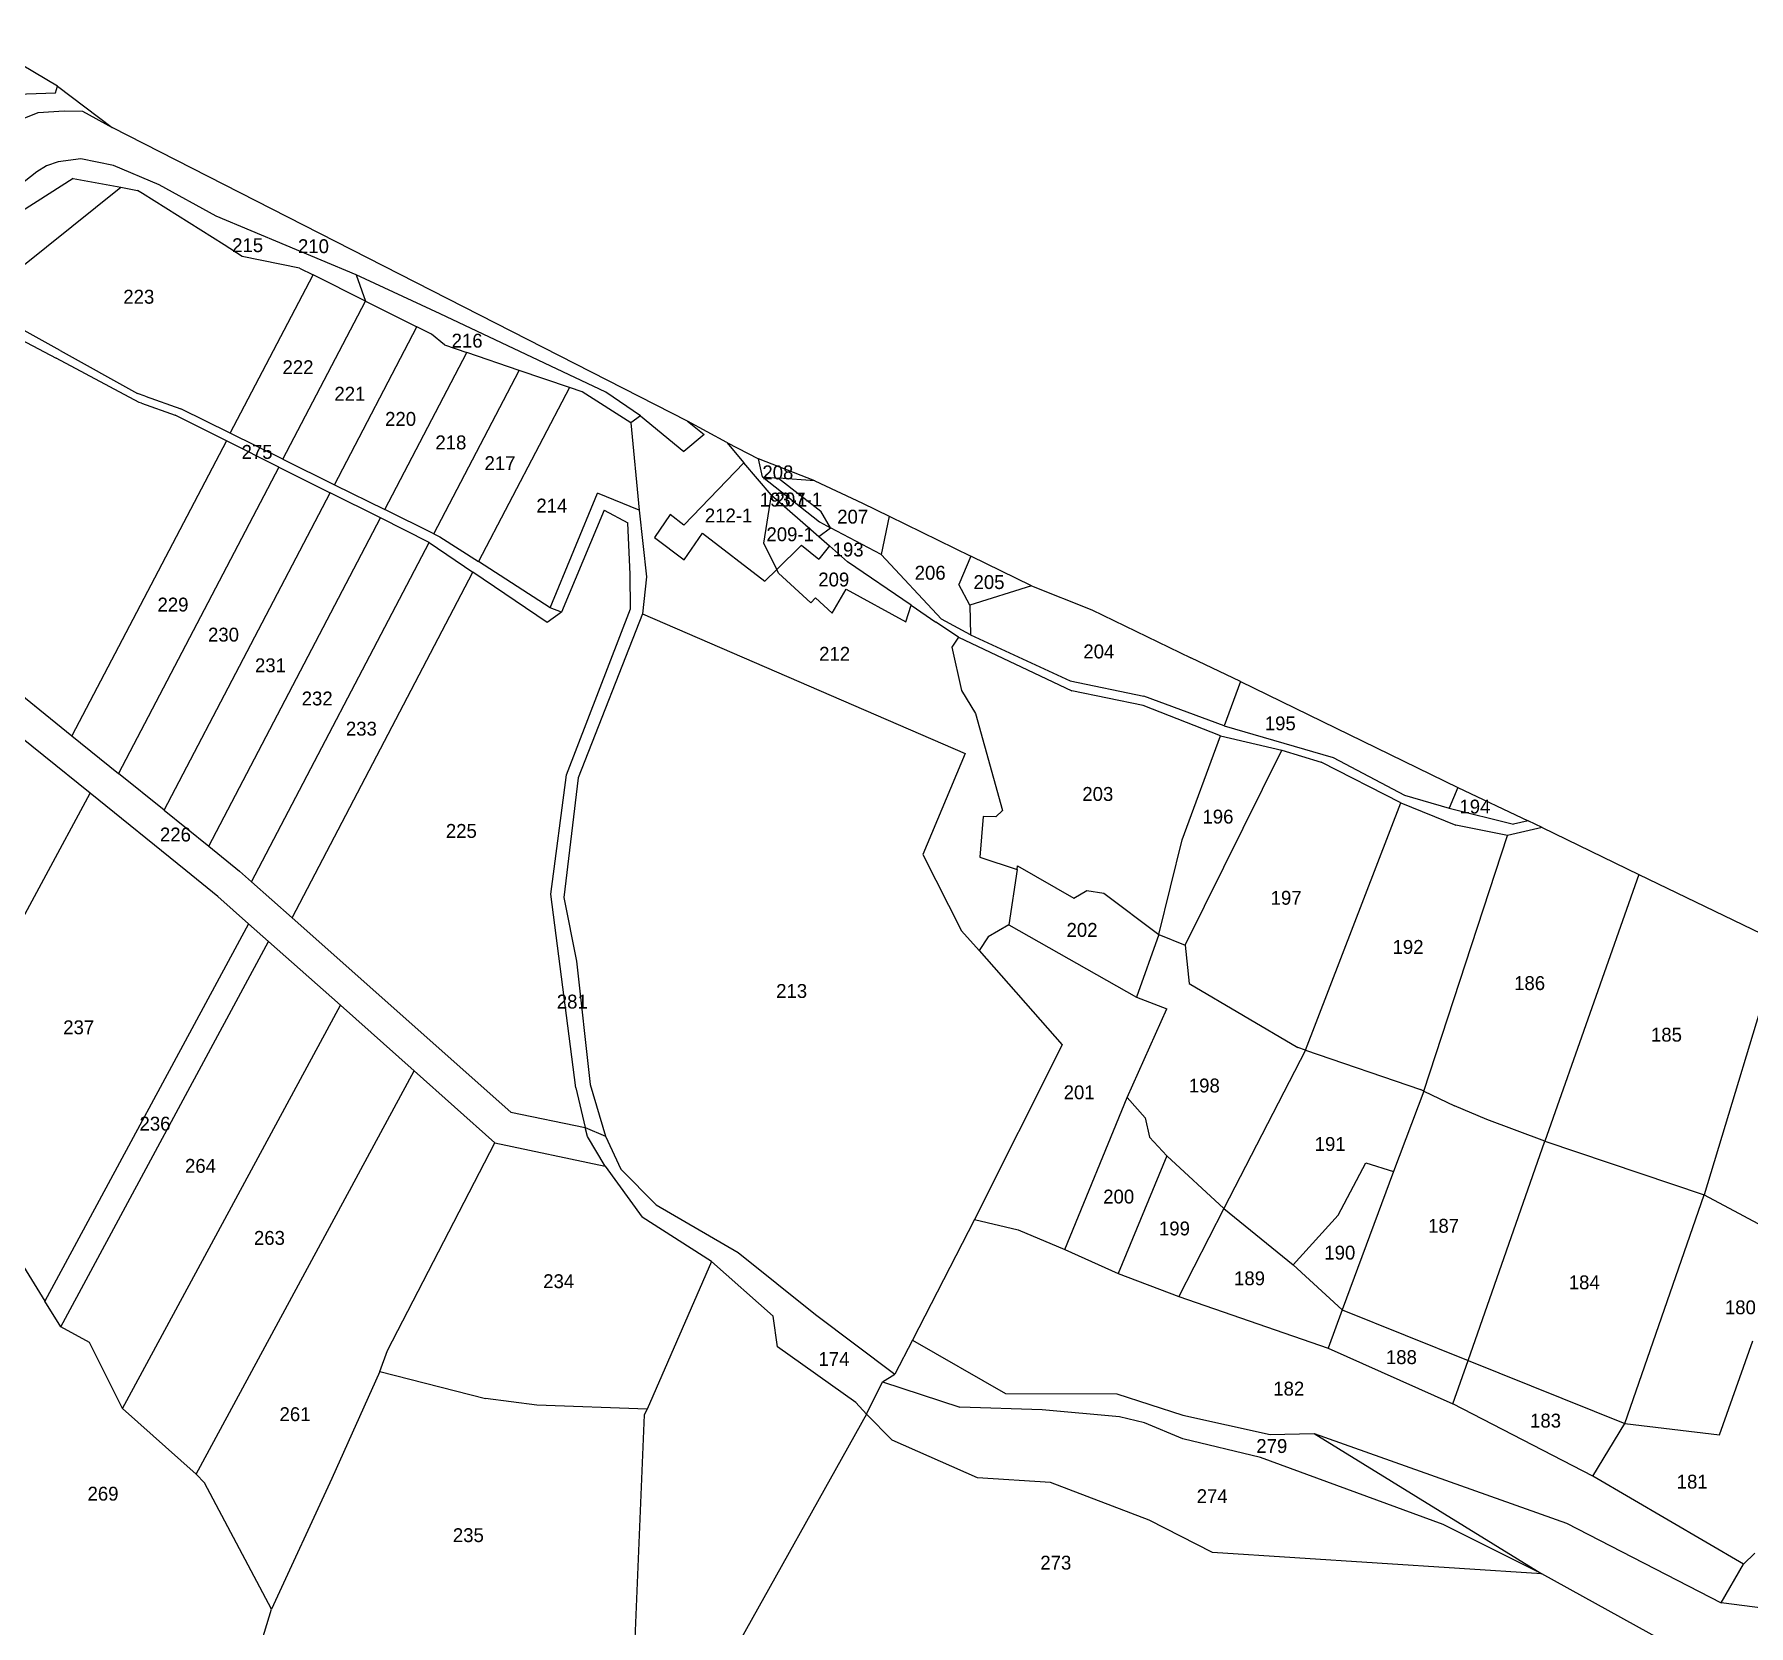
# Model space of a CAD drawing. Header units: metres. Extents: x 215864 to 218449, y 2702083 to 2704249.
# Drawn here: x 217223.6 to 217532.3, y 2703485.9 to 2703772.5 of the extents above; entities that cross this region are included whole.
import ezdxf
from ezdxf.enums import TextEntityAlignment as Align

# ---------------------------------------------------------------- set-up
doc = ezdxf.new("R2010")
doc.units = ezdxf.units.M

msp = doc.modelspace()

# ---------------------------------------------------------------- linework, layer by layer
at = {"layer": 'LIN'}
for p, q in [((217227.76, 2703763.11), (217211.99, 2703772.47)), ((217214.9, 2703761.49), (217227.44, 2703761.91)), ((217227.44, 2703761.91), (217227.76, 2703763.11)), ((217227.76, 2703763.11), (217237.64, 2703755.66)), ((217221.48, 2703757.22), (217224.32, 2703758.38)), ((217224.32, 2703758.38), (217229.01, 2703758.71)), ((217229.01, 2703758.71), (217232.3, 2703758.61)), ((217232.3, 2703758.61), (217237.64, 2703755.66)), ((217341.23, 2703702.79), (217237.64, 2703755.66)), ((217227.93, 2703749.52), (217225.8, 2703748.76)), ((217231.96, 2703750.04), (217227.93, 2703749.52)), ((217237.86, 2703748.83), (217231.96, 2703750.04)), ((217230.59, 2703746.52), (217210.73, 2703733.78)), ((217224.08, 2703747.73), (217216.08, 2703741.46)), ((217225.8, 2703748.76), (217224.08, 2703747.73)), ((217230.59, 2703746.52), (217239.2, 2703744.91)), ((217246.08, 2703745.35), (217237.86, 2703748.83)), ((217213.42, 2703724.28), (217239.2, 2703744.91)), ((217239.2, 2703744.91), (217242.2, 2703744.36)), ((217243.11, 2703743.78), (217242.2, 2703744.36)), ((217257.82, 2703734.53), (217243.11, 2703743.78)), ((217256.36, 2703739.74), (217246.08, 2703745.35)), ((217281.59, 2703729.15), (217256.36, 2703739.74)), ((217261.07, 2703732.48), (217257.82, 2703734.53)), ((217271.35, 2703730.37), (217261.07, 2703732.48)), ((217258.9, 2703700.62), (217273.81, 2703729.13)), ((217271.35, 2703730.37), (217273.81, 2703729.13)), ((217283.27, 2703724.41), (217273.81, 2703729.13)), ((217296.68, 2703722.12), (217281.59, 2703729.15)), ((217281.59, 2703729.15), (217283.27, 2703724.41)), ((217268.38, 2703695.94), (217283.27, 2703724.41)), ((217283.27, 2703724.41), (217292.51, 2703719.79)), ((217326.54, 2703708), (217296.68, 2703722.12)), ((217219.02, 2703718.68), (217227.54, 2703714.14)), ((217228.27, 2703715.53), (217220.7, 2703719.72)), ((217277.64, 2703691.37), (217292.51, 2703719.79)), ((217295.11, 2703718.49), (217292.51, 2703719.79)), ((217297.47, 2703716.52), (217295.11, 2703718.49)), ((217228.27, 2703715.53), (217242.19, 2703707.81)), ((217286.72, 2703686.89), (217301.51, 2703715.15)), ((217297.47, 2703716.52), (217301.51, 2703715.15)), ((217310.91, 2703711.95), (217301.51, 2703715.15)), ((217242.49, 2703706.17), (217227.54, 2703714.14)), ((217295.53, 2703682.54), (217310.91, 2703711.95)), ((217319.99, 2703708.86), (217310.91, 2703711.95)), ((217243.59, 2703707.31), (217242.19, 2703707.81)), ((217242.91, 2703706.02), (217242.49, 2703706.17)), ((217242.91, 2703706.02), (217249, 2703703.87)), ((217243.59, 2703707.31), (217249.99, 2703705.02)), ((217319.99, 2703708.86), (217303.6, 2703677.51)), ((217322.27, 2703708.08), (217319.99, 2703708.86)), ((217331.04, 2703702.5), (217322.27, 2703708.08)), ((217332.8, 2703703.79), (217326.54, 2703708)), ((217258.19, 2703699.27), (217249, 2703703.87)), ((217258.9, 2703700.62), (217249.99, 2703705.02)), ((217332.8, 2703703.79), (217331.04, 2703702.5)), ((217332.8, 2703703.79), (217340.6, 2703697.35)), ((217348.3, 2703698.98), (217341.23, 2703702.79)), ((217341.23, 2703702.79), (217344.23, 2703700.39)), ((217268.38, 2703695.94), (217258.9, 2703700.62)), ((217331.04, 2703702.5), (217332.53, 2703686.77)), ((217344.23, 2703700.39), (217340.6, 2703697.35)), ((217258.19, 2703699.27), (217230.39, 2703646.12)), ((217267.64, 2703694.53), (217258.19, 2703699.27)), ((217348.3, 2703698.98), (217354.03, 2703696.01)), ((217348.3, 2703698.98), (217351.4, 2703695.33)), ((217267.64, 2703694.53), (217238.78, 2703639.36)), ((217267.64, 2703694.53), (217276.88, 2703689.91)), ((217268.38, 2703695.94), (217277.64, 2703691.37)), ((217351.4, 2703695.33), (217340.6, 2703684.07)), ((217356.31, 2703689.55), (217351.4, 2703695.33)), ((217364.14, 2703692.04), (217354.03, 2703696.01)), ((217354.75, 2703692.76), (217354.03, 2703696.01)), ((217277.64, 2703691.37), (217286.72, 2703686.89)), ((217354.75, 2703692.76), (217365.02, 2703684.65)), ((217354.75, 2703692.76), (217357.64, 2703692.54)), ((217364.14, 2703692.04), (217357.64, 2703692.54)), ((217357.64, 2703692.54), (217365.25, 2703686.57)), ((217364.14, 2703692.04), (217372.77, 2703688.01)), ((217246.97, 2703632.75), (217276.88, 2703689.91)), ((217285.93, 2703685.37), (217276.88, 2703689.91)), ((217316.48, 2703669.2), (217325.04, 2703689.81)), ((217332.53, 2703686.77), (217325.04, 2703689.81)), ((217356.31, 2703689.55), (217354.94, 2703680.82)), ((217356.31, 2703689.55), (217364.9, 2703682.02)), ((217372.77, 2703688.01), (217377.56, 2703685.67)), ((217255.01, 2703626.26), (217285.93, 2703685.37)), ((217294.71, 2703680.97), (217285.93, 2703685.37)), ((217295.53, 2703682.54), (217286.72, 2703686.89)), ((217326.26, 2703686.79), (217318.56, 2703668.39)), ((217326.26, 2703686.79), (217330.47, 2703684.49)), ((217330.93, 2703675.21), (217330.47, 2703684.49)), ((217332.53, 2703686.77), (217333.88, 2703674.79)), ((217338.09, 2703686.01), (217335.28, 2703681.85)), ((217340.6, 2703684.07), (217338.09, 2703686.01)), ((217365.02, 2703684.65), (217366.97, 2703683.62)), ((217366.97, 2703683.62), (217365.25, 2703686.57)), ((217377.56, 2703685.67), (217376.1, 2703678.79)), ((217377.56, 2703685.67), (217392.25, 2703678.5)), ((217295.53, 2703682.54), (217296.64, 2703682)), ((217296.64, 2703682), (217303.6, 2703677.51)), ((217335.28, 2703681.85), (217340.65, 2703677.81)), ((217340.65, 2703677.81), (217343.94, 2703682.66)), ((217343.94, 2703682.66), (217355.17, 2703673.97)), ((217364.9, 2703682.02), (217366.97, 2703683.62)), ((217364.9, 2703682.02), (217366.8, 2703680.35)), ((217376.1, 2703678.79), (217366.97, 2703683.62)), ((217262.74, 2703619.85), (217294.71, 2703680.97)), ((217294.71, 2703680.97), (217302.61, 2703675.61)), ((217354.94, 2703680.82), (217357.3, 2703676.07)), ((217357.31, 2703676.08), (217361.77, 2703680.48)), ((217361.77, 2703680.48), (217364.89, 2703677.97)), ((217366.8, 2703680.35), (217364.89, 2703677.97)), ((217370.07, 2703677.49), (217366.8, 2703680.35)), ((217376.1, 2703678.79), (217386.96, 2703667.14)), ((217392.25, 2703678.5), (217390.08, 2703673.38)), ((217403.2, 2703673.16), (217392.25, 2703678.5)), ((217270.04, 2703613.36), (217302.61, 2703675.61)), ((217315.98, 2703666.53), (217302.61, 2703675.61)), ((217316.48, 2703669.2), (217303.6, 2703677.51)), ((217330.99, 2703669.02), (217330.93, 2703675.21)), ((217357.3, 2703676.07), (217355.17, 2703673.97)), ((217357.3, 2703676.07), (217357.31, 2703676.08)), ((217357.63, 2703675.41), (217357.3, 2703676.07)), ((217357.63, 2703675.41), (217363.46, 2703670.1)), ((217381.49, 2703669.65), (217370.07, 2703677.49)), ((217333.88, 2703674.79), (217333.15, 2703668.1)), ((217367.32, 2703668.26), (217369.84, 2703672.53)), ((217369.84, 2703672.53), (217380.53, 2703666.67)), ((217392.11, 2703669.65), (217390.08, 2703673.38)), ((217403.2, 2703673.16), (217392.11, 2703669.65)), ((217403.2, 2703673.16), (217414.04, 2703668.84)), ((217318.56, 2703668.39), (217316.48, 2703669.2)), ((217319.42, 2703639.12), (217330.99, 2703669.02)), ((217363.46, 2703670.1), (217364.27, 2703671.01)), ((217364.27, 2703671.01), (217367.32, 2703668.26)), ((217380.53, 2703666.67), (217381.49, 2703669.65)), ((217381.49, 2703669.65), (217385.98, 2703666.59)), ((217392.11, 2703669.65), (217392.18, 2703664.34)), ((217414.04, 2703668.84), (217431.86, 2703660.2)), ((217318.56, 2703668.39), (217315.98, 2703666.53)), ((217333.15, 2703668.1), (217321.55, 2703638.6)), ((217333.15, 2703668.1), (217391.22, 2703642.96)), ((217390.02, 2703663.9), (217385.98, 2703666.59)), ((217392.18, 2703664.34), (217386.96, 2703667.14)), ((217390.02, 2703663.9), (217388.84, 2703662.12)), ((217390.02, 2703663.9), (217410.46, 2703654.24)), ((217392.18, 2703664.34), (217410.15, 2703656.06)), ((217388.84, 2703662.12), (217390.58, 2703654.29)), ((217440.83, 2703655.9), (217431.86, 2703660.2)), ((217217.16, 2703656.8), (217230.39, 2703646.12)), ((217390.58, 2703654.29), (217393.08, 2703650.16)), ((217410.15, 2703656.06), (217423.39, 2703653.31)), ((217423.29, 2703651.63), (217410.46, 2703654.24)), ((217440.83, 2703655.9), (217437.89, 2703647.92)), ((217440.83, 2703655.9), (217479.95, 2703636.83)), ((217437.23, 2703646.12), (217423.29, 2703651.63)), ((217437.89, 2703647.92), (217423.39, 2703653.31)), ((217233.65, 2703635.79), (217216.54, 2703649.59)), ((217393.08, 2703650.16), (217397.97, 2703632.69)), ((217437.89, 2703647.92), (217457.5, 2703642.27)), ((217230.39, 2703646.12), (217238.78, 2703639.36)), ((217430.34, 2703627.42), (217437.23, 2703646.12)), ((217437.23, 2703646.12), (217448.29, 2703643.57)), ((217391.22, 2703642.96), (217383.64, 2703624.75)), ((217430.86, 2703608.46), (217448.29, 2703643.57)), ((217448.29, 2703643.57), (217455.36, 2703641.39)), ((217469.69, 2703634.08), (217455.36, 2703641.39)), ((217457.5, 2703642.27), (217470.36, 2703635.46)), ((217246.97, 2703632.75), (217238.78, 2703639.36)), ((217316.64, 2703617.64), (217319.42, 2703639.12)), ((217321.55, 2703638.6), (217318.99, 2703617.06)), ((217203.32, 2703579.59), (217233.65, 2703635.79)), ((217250.89, 2703621.88), (217233.65, 2703635.79)), ((217470.36, 2703635.46), (217478.42, 2703633.12)), ((217479.95, 2703636.83), (217478.42, 2703633.12)), ((217479.95, 2703636.83), (217492.63, 2703630.81)), ((217246.97, 2703632.75), (217255.01, 2703626.26)), ((217397.97, 2703632.69), (217396.74, 2703631.53)), ((217452.54, 2703589.55), (217469.69, 2703634.08)), ((217469.69, 2703634.08), (217479.61, 2703630.08)), ((217478.42, 2703633.12), (217489.99, 2703630.26)), ((217394.5, 2703631.61), (217393.86, 2703624.29)), ((217396.74, 2703631.53), (217394.5, 2703631.61)), ((217488.89, 2703628.2), (217479.61, 2703630.08)), ((217495.14, 2703629.62), (217488.89, 2703628.2)), ((217492.63, 2703630.81), (217489.99, 2703630.26)), ((217495.14, 2703629.62), (217492.63, 2703630.81)), ((217495.14, 2703629.62), (217512.54, 2703621.2)), ((217255.01, 2703626.26), (217260.56, 2703621.78)), ((217426.13, 2703610.4), (217430.34, 2703627.42)), ((217473.85, 2703582.17), (217488.89, 2703628.2)), ((217383.64, 2703624.75), (217390.61, 2703611.02)), ((217393.86, 2703624.29), (217400.59, 2703622.07)), ((217400.59, 2703622.07), (217400.68, 2703622.74)), ((217400.68, 2703622.74), (217410.8, 2703616.92)), ((217256.68, 2703617.21), (217250.89, 2703621.88)), ((217262.74, 2703619.85), (217260.56, 2703621.78)), ((217270.04, 2703613.36), (217262.74, 2703619.85)), ((217400.59, 2703622.07), (217399.09, 2703612.12)), ((217512.54, 2703621.2), (217495.65, 2703573.18)), ((217512.54, 2703621.2), (217538.08, 2703608.85)), ((217256.68, 2703617.21), (217262.21, 2703612.29)), ((217321.13, 2703582.78), (217316.64, 2703617.64)), ((217318.99, 2703617.06), (217321.25, 2703605.56)), ((217410.8, 2703616.92), (217413.18, 2703618.31)), ((217413.18, 2703618.31), (217416.21, 2703617.82)), ((217416.21, 2703617.82), (217426.13, 2703610.4)), ((217270.04, 2703613.36), (217309.41, 2703578.39)), ((217262.21, 2703612.29), (217225.53, 2703544.33)), ((217265.79, 2703609.11), (217262.21, 2703612.29)), ((217393.77, 2703607.48), (217390.61, 2703611.02)), ((217399.09, 2703612.12), (217395.38, 2703609.94)), ((217399.09, 2703612.12), (217422.12, 2703599.09)), ((217426.13, 2703610.4), (217422.12, 2703599.09)), ((217426.13, 2703610.4), (217430.86, 2703608.46)), ((217228.36, 2703539.75), (217265.79, 2703609.11)), ((217278.72, 2703597.62), (217265.79, 2703609.11)), ((217395.38, 2703609.94), (217393.77, 2703607.48)), ((217393.77, 2703607.48), (217408.74, 2703590.52)), ((217430.86, 2703608.46), (217431.6, 2703601.57)), ((217538.08, 2703608.85), (217524.31, 2703563.47)), ((217321.25, 2703605.56), (217323.74, 2703583.38)), ((217431.6, 2703601.57), (217451.17, 2703590.02)), ((217422.12, 2703599.09), (217427.58, 2703596.99)), ((217239.47, 2703525.01), (217278.72, 2703597.62)), ((217292.01, 2703585.8), (217278.72, 2703597.62)), ((217420.4, 2703581.04), (217427.58, 2703596.99)), ((217408.74, 2703590.52), (217392.95, 2703559.03)), ((217452.54, 2703589.55), (217437.84, 2703561.01)), ((217452.54, 2703589.55), (217451.17, 2703590.02)), ((217452.54, 2703589.55), (217473.24, 2703582.46)), ((217252.76, 2703513.2), (217292.01, 2703585.8)), ((217306.57, 2703572.86), (217292.01, 2703585.8)), ((217321.13, 2703582.78), (217322.81, 2703575.62)), ((217323.74, 2703583.38), (217326.47, 2703574.07)), ((217473.85, 2703582.17), (217473.24, 2703582.46)), ((217409.21, 2703553.62), (217420.4, 2703581.04)), ((217420.4, 2703581.04), (217423.68, 2703577.36)), ((217473.85, 2703582.17), (217468.4, 2703567.67)), ((217473.85, 2703582.17), (217479.37, 2703579.5)), ((217485.16, 2703577.07), (217479.37, 2703579.5)), ((217309.41, 2703578.39), (217322.81, 2703575.62)), ((217423.68, 2703577.36), (217424.45, 2703573.87)), ((217495.65, 2703573.18), (217485.16, 2703577.07)), ((217323.25, 2703574), (217322.81, 2703575.62)), ((217322.81, 2703575.62), (217326.47, 2703574.07)), ((217326.43, 2703568.64), (217323.25, 2703574)), ((217326.47, 2703574.07), (217329.23, 2703568.1)), ((217424.45, 2703573.87), (217427.56, 2703570.49)), ((217481.81, 2703533.67), (217495.65, 2703573.18)), ((217495.65, 2703573.18), (217524.31, 2703563.47)), ((217287.23, 2703535.44), (217306.57, 2703572.86)), ((217306.57, 2703572.86), (217326.43, 2703568.64)), ((217427.56, 2703570.49), (217418.81, 2703549.32)), ((217427.56, 2703570.49), (217437.84, 2703561.01)), ((217326.43, 2703568.64), (217333.1, 2703559.5)), ((217329.23, 2703568.1), (217335.58, 2703561.67)), ((217458.39, 2703559.85), (217463.38, 2703569.24)), ((217468.4, 2703567.67), (217459.15, 2703542.79)), ((217463.38, 2703569.24), (217468.4, 2703567.67)), ((217335.58, 2703561.67), (217350.39, 2703553.12)), ((217437.84, 2703561.01), (217429.7, 2703545.19)), ((217437.84, 2703561.01), (217450.32, 2703550.87)), ((217510.01, 2703522.3), (217524.31, 2703563.47)), ((217524.31, 2703563.47), (217538.47, 2703555.96)), ((217345.56, 2703551.51), (217333.1, 2703559.5)), ((217392.95, 2703559.03), (217381.75, 2703537.31)), ((217392.95, 2703559.03), (217400.76, 2703557.2)), ((217450.32, 2703550.87), (217458.39, 2703559.85)), ((217218.31, 2703556.04), (217225.53, 2703544.33)), ((217400.76, 2703557.2), (217409.21, 2703553.62)), ((217345.56, 2703551.51), (217333.96, 2703524.92)), ((217345.56, 2703551.51), (217356.65, 2703541.63)), ((217350.39, 2703553.12), (217364.28, 2703541.93)), ((217409.21, 2703553.62), (217418.81, 2703549.32)), ((217418.81, 2703549.32), (217429.7, 2703545.19)), ((217450.32, 2703550.87), (217459.15, 2703542.79)), ((217228.36, 2703539.75), (217225.53, 2703544.33)), ((217429.7, 2703545.19), (217456.59, 2703535.91)), ((217459.15, 2703542.79), (217456.59, 2703535.91)), ((217459.15, 2703542.79), (217481.81, 2703533.67)), ((217233.56, 2703536.88), (217228.36, 2703539.75)), ((217357.43, 2703536.11), (217356.65, 2703541.63)), ((217364.28, 2703541.93), (217378.6, 2703531.23)), ((217239.47, 2703525.01), (217233.56, 2703536.88)), ((217371.58, 2703526.12), (217357.43, 2703536.11)), ((217381.75, 2703537.31), (217378.6, 2703531.23)), ((217381.75, 2703537.31), (217398.49, 2703527.75)), ((217527.11, 2703520.29), (217533.12, 2703537.18)), ((217285.83, 2703531.69), (217287.23, 2703535.44)), ((217456.59, 2703535.91), (217479.08, 2703525.88)), ((217479.08, 2703525.88), (217481.81, 2703533.67)), ((217481.81, 2703533.67), (217510.01, 2703522.3)), ((217285.83, 2703531.69), (217277.21, 2703512.42)), ((217285.83, 2703531.69), (217304.85, 2703526.81)), ((217376.36, 2703529.82), (217378.6, 2703531.23)), ((217314.12, 2703525.63), (217304.85, 2703526.81)), ((217373.49, 2703523.97), (217376.36, 2703529.82)), ((217376.36, 2703529.82), (217390.29, 2703525.25)), ((217398.49, 2703527.75), (217418.58, 2703527.68)), ((217418.58, 2703527.68), (217430.45, 2703523.81)), ((217239.47, 2703525.01), (217252.76, 2703513.2)), ((217333.96, 2703524.92), (217314.12, 2703525.63)), ((217333.43, 2703523.85), (217330.99, 2703464.84)), ((217333.96, 2703524.92), (217333.43, 2703523.85)), ((217373.49, 2703523.97), (217342.31, 2703468.24)), ((217373.49, 2703523.97), (217371.58, 2703526.12)), ((217373.49, 2703523.97), (217378.12, 2703519.31)), ((217405.09, 2703524.76), (217390.29, 2703525.25)), ((217419.04, 2703523.51), (217405.09, 2703524.76)), ((217430.45, 2703523.81), (217446.14, 2703520.32)), ((217504.29, 2703512.83), (217479.08, 2703525.88)), ((217423.53, 2703522.46), (217419.04, 2703523.51)), ((217430.47, 2703519.54), (217423.53, 2703522.46)), ((217504.29, 2703512.83), (217510.01, 2703522.3)), ((217510.01, 2703522.3), (217527.11, 2703520.29)), ((217393.48, 2703512.56), (217378.12, 2703519.31)), ((217444.43, 2703516.22), (217430.47, 2703519.54)), ((217446.14, 2703520.32), (217454.08, 2703520.49)), ((217454.08, 2703520.49), (217499.55, 2703504.38)), ((217454.08, 2703520.49), (217495.1, 2703495.23)), ((217477.3, 2703504.14), (217444.43, 2703516.22)), ((217254.27, 2703511.62), (217252.76, 2703513.2)), ((217266.34, 2703488.86), (217254.27, 2703511.62)), ((217277.21, 2703512.42), (217266.34, 2703488.86)), ((217406.59, 2703511.7), (217393.48, 2703512.56)), ((217424.39, 2703504.91), (217406.59, 2703511.7)), ((217531.38, 2703496.99), (217504.29, 2703512.83)), ((217435.77, 2703499.06), (217424.39, 2703504.91)), ((217495.1, 2703495.23), (217477.3, 2703504.14)), ((217499.55, 2703504.38), (217527.4, 2703490.04)), ((217495.1, 2703495.23), (217435.77, 2703499.06)), ((217527.4, 2703490.04), (217531.38, 2703496.99)), ((217531.38, 2703496.99), (217533.47, 2703498.96)), ((217531.2, 2703475.32), (217495.1, 2703495.23)), ((217550.5, 2703486.97), (217527.4, 2703490.04)), ((217262.86, 2703477.52), (217266.34, 2703488.86))]:
    msp.add_line(p, q, dxfattribs=at)

# ---------------------------------------------------------------- texts
at = {"layer": 'PAR'}
for s, p in [('215', (217262.02, 2703734.49)), ('210', (217273.88, 2703734.31)), ('223', (217242.43, 2703725.21)), ('216', (217301.55, 2703717.3)), ('222', (217271.09, 2703712.54)), ('221', (217280.44, 2703707.76)), ('220', (217289.57, 2703703.21)), ('218', (217298.63, 2703698.98)), ('275', (217263.73, 2703697.27)), ('217', (217307.47, 2703695.27)), ('208', (217357.51, 2703693.58)), ('214', (217316.81, 2703687.62)), ('193-1', (217358.52, 2703688.68)), ('207-1', (217361.2, 2703688.71)), ('212-1', (217348.64, 2703685.84)), ('207', (217370.99, 2703685.61)), ('209-1', (217359.73, 2703682.44)), ('193', (217370.17, 2703679.69)), ('209', (217367.58, 2703674.29)), ('206', (217384.94, 2703675.51)), ('205', (217395.54, 2703673.83)), ('229', (217248.58, 2703669.78)), ('230', (217257.68, 2703664.37)), ('204', (217415.32, 2703661.34)), ('231', (217266.14, 2703658.84)), ('212', (217367.73, 2703660.93)), ('232', (217274.55, 2703652.87)), ('233', (217282.51, 2703647.43)), ('195', (217447.99, 2703648.39)), ('203', (217415.13, 2703635.68)), ('196', (217436.77, 2703631.6)), ('194', (217483.04, 2703633.41)), ('226', (217249.02, 2703628.37)), ('225', (217300.51, 2703629.02)), ('197', (217449.05, 2703616.98)), ('202', (217412.29, 2703611.2)), ('192', (217471, 2703608.13)), ('213', (217359.99, 2703600.2)), ('186', (217492.89, 2703601.62)), ('281', (217320.49, 2703598.29)), ('237', (217231.6, 2703593.66)), ('185', (217517.54, 2703592.33)), ('201', (217411.77, 2703581.95)), ('198', (217434.31, 2703583.18)), ('236', (217245.34, 2703576.31)), ('191', (217456.98, 2703572.65)), ('264', (217253.54, 2703568.71)), ('200', (217418.89, 2703563.18)), ('199', (217428.93, 2703557.44)), ('187', (217477.4, 2703557.92)), ('263', (217265.95, 2703555.74)), ('190', (217458.71, 2703553.09)), ('234', (217318.04, 2703547.94)), ('189', (217442.45, 2703548.46)), ('184', (217502.73, 2703547.74)), ('180', (217530.85, 2703543.24)), ('174', (217367.61, 2703533.93)), ('188', (217469.8, 2703534.27)), ('182', (217449.52, 2703528.6)), ('261', (217270.56, 2703524)), ('183', (217495.76, 2703522.84)), ('279', (217446.46, 2703518.26)), ('181', (217522.17, 2703511.85)), ('269', (217235.98, 2703509.68)), ('274', (217435.73, 2703509.25)), ('235', (217301.77, 2703502.21)), ('273', (217407.57, 2703497.26))]:
    msp.add_text(s, height=2.5, dxfattribs=at).set_placement(p, align=Align.MIDDLE)

doc.saveas('drawing.dxf')
